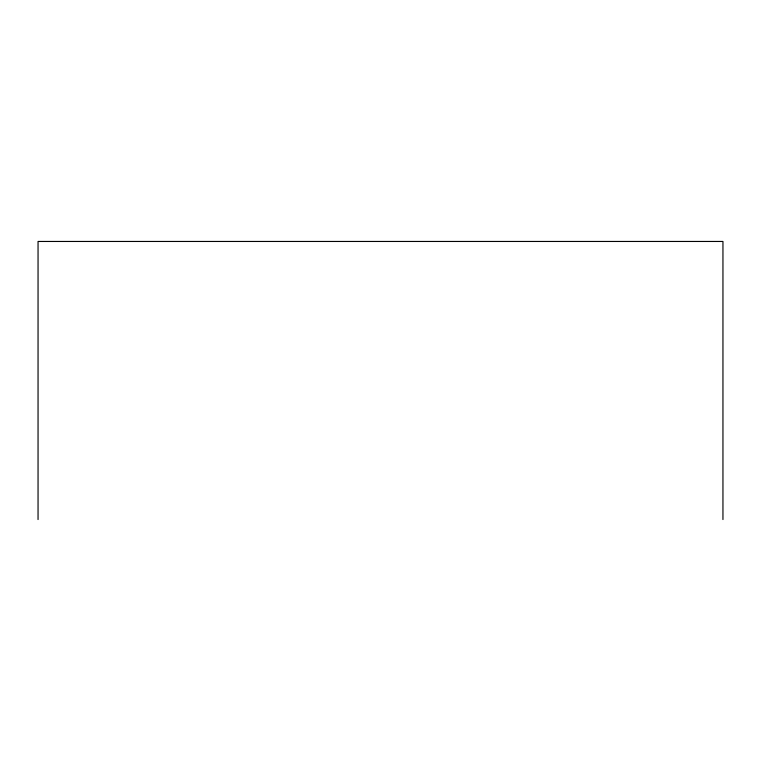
<?xml version="1.0" encoding="UTF-8"?>
<svg xmlns="http://www.w3.org/2000/svg" width="761" height="761" viewBox="0 0 761 761"><rect width="100%" height="100%" fill="white"/><g stroke="black" fill="none" stroke-linecap="round" stroke-linejoin="round"><path stroke-width="1.14" d="M722.95 519.544L722.95 241.456L38.05 241.456L38.05 519.544"/></g></svg>
